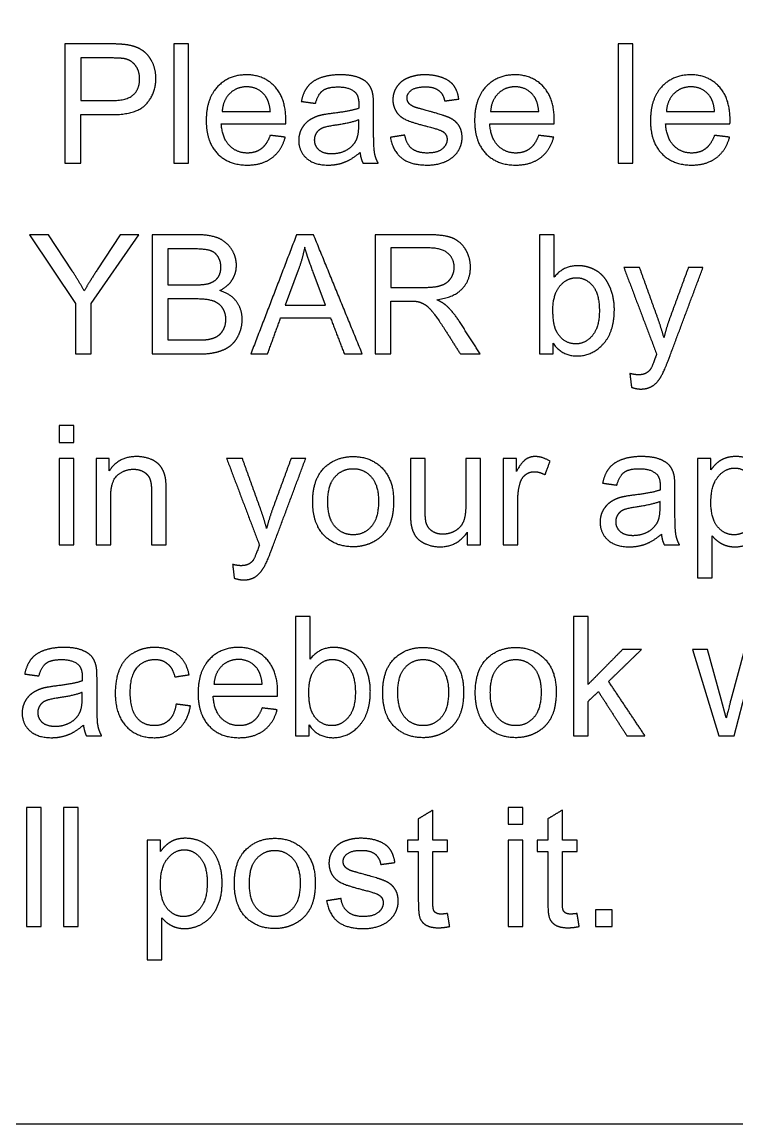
# Model space of a CAD drawing. Header units: millimetres. Extents: x -635 to 76, y -1320 to -500.
# Drawn here: x -507.9 to -464.9, y -1320.2 to -1254 of the extents above; entities that cross this region are included whole.
import ezdxf

# ---------------------------------------------------------------- set-up
doc = ezdxf.new("R2010")
doc.units = ezdxf.units.MM
doc.layers.add('Layer 01', color=12, linetype='Continuous', true_color=0xc80000)

msp = doc.modelspace()

# ---------------------------------------------------------------- linework, layer by layer
at = {"layer": 'Layer 01'}
for p, q in [((-502.607, -1255.351), (-505.308, -1255.351)), ((-505.308, -1255.351), (-505.308, -1262.511)), ((-502.529, -1256.196), (-504.36, -1256.196)), ((-504.36, -1256.196), (-504.36, -1258.755)), ((-504.36, -1258.755), (-502.509, -1258.755)), ((-504.36, -1262.511), (-504.36, -1259.6)), ((-504.36, -1259.6), (-502.524, -1259.6)), ((-505.308, -1262.511), (-504.36, -1262.511)), ((-506.287, -1266.815), (-507.439, -1266.815)), ((-507.439, -1266.815), (-504.68, -1270.942)), ((-504.875, -1268.974), (-506.287, -1266.815)), ((-503.732, -1270.942), (-500.875, -1266.815)), ((-501.979, -1266.815), (-503.366, -1268.92)), ((-500.875, -1266.815), (-501.979, -1266.815)), ((-497.378, -1266.815), (-500.064, -1266.815)), ((-500.064, -1266.815), (-500.064, -1273.975)), ((-483.492, -1266.815), (-486.667, -1266.815)), ((-486.667, -1266.815), (-486.667, -1273.975)), ((-475.917, -1266.815), (-476.796, -1266.815)), ((-476.796, -1266.815), (-476.796, -1273.975)), ((-475.917, -1269.369), (-475.917, -1266.815)), ((-497.686, -1267.66), (-499.117, -1267.66)), ((-499.117, -1267.66), (-499.117, -1269.824)), ((-483.453, -1267.606), (-485.72, -1267.606)), ((-485.72, -1267.606), (-485.72, -1269.975)), ((-491.288, -1268.935), (-492.074, -1271.035)), ((-489.646, -1271.035), (-490.394, -1269.052)), ((-499.117, -1269.824), (-497.569, -1269.824)), ((-485.72, -1269.975), (-483.683, -1269.975)), ((-497.461, -1270.669), (-499.117, -1270.669)), ((-499.117, -1270.669), (-499.117, -1273.13)), ((-504.68, -1270.942), (-504.68, -1273.975)), ((-503.732, -1273.975), (-503.732, -1270.942)), ((-492.074, -1271.035), (-489.646, -1271.035)), ((-485.72, -1273.975), (-485.72, -1270.795)), ((-485.72, -1270.795), (-484.621, -1270.795)), ((-499.117, -1273.13), (-497.334, -1273.13)), ((-475.981, -1273.975), (-475.981, -1273.325)), ((-504.68, -1273.975), (-503.732, -1273.975)), ((-500.064, -1273.975), (-497.334, -1273.975)), ((-486.667, -1273.975), (-485.72, -1273.975)), ((-476.796, -1273.975), (-475.981, -1273.975)), ((-502.646, -1280.252), (-503.437, -1280.252)), ((-503.437, -1280.252), (-503.437, -1285.439)), ((-502.646, -1280.99), (-502.646, -1280.252)), ((-480.345, -1280.252), (-481.224, -1280.252)), ((-481.224, -1280.252), (-481.224, -1283.031)), ((-480.345, -1285.439), (-480.345, -1280.252)), ((-478.186, -1280.252), (-478.977, -1280.252)), ((-478.977, -1280.252), (-478.977, -1285.439)), ((-478.186, -1281.039), (-478.186, -1280.252)), ((-466.493, -1280.252), (-467.294, -1280.252)), ((-467.294, -1280.252), (-467.294, -1287.427)), ((-466.493, -1280.926), (-466.493, -1280.252)), ((-502.558, -1285.439), (-502.558, -1282.606)), ((-478.098, -1285.439), (-478.098, -1282.724)), ((-481.131, -1284.677), (-481.131, -1285.439)), ((-466.415, -1287.427), (-466.415, -1284.902)), ((-503.437, -1285.439), (-502.558, -1285.439)), ((-481.131, -1285.439), (-480.345, -1285.439)), ((-478.977, -1285.439), (-478.098, -1285.439)), ((-467.294, -1287.427), (-466.415, -1287.427)), ((-490.577, -1289.743), (-491.457, -1289.743)), ((-491.457, -1289.743), (-491.457, -1296.903)), ((-490.577, -1292.298), (-490.577, -1289.743)), ((-466.704, -1291.716), (-467.612, -1291.716)), ((-467.612, -1291.716), (-466.025, -1296.903)), ((-465.878, -1294.71), (-466.704, -1291.716)), ((-464.477, -1291.716), (-465.302, -1294.754)), ((-465.107, -1296.903), (-464.056, -1292.913)), ((-465.571, -1295.824), (-465.878, -1294.71)), ((-490.641, -1296.903), (-490.641, -1296.254)), ((-491.457, -1296.903), (-490.641, -1296.903)), ((-466.025, -1296.903), (-465.107, -1296.903)), ((-499.563, -1303.18), (-500.364, -1303.18)), ((-500.364, -1303.18), (-500.364, -1310.355)), ((-499.563, -1303.854), (-499.563, -1303.18)), ((-499.485, -1310.355), (-499.485, -1307.83)), ((-500.364, -1310.355), (-499.485, -1310.355))]:
    msp.add_line(p, q, dxfattribs=at)
msp.add_lwpolyline([(-634.912, -1320.22), (75.95, -1320.22), (75.95, -504.37), (-634.912, -504.37)], close=True, dxfattribs=at)
for points, knots in [([(-502.524, -1259.6), (-501.005, -1259.6), (-500.424, -1258.968), (-499.842, -1258.335), (-499.842, -1257.422), (-499.842, -1256.889), (-500.06, -1256.445), (-500.277, -1256), (-500.634, -1255.754), (-500.99, -1255.507), (-501.518, -1255.419), (-501.894, -1255.351), (-502.607, -1255.351)], [-8, -8, -8, -7, -7, -6, -6, -5, -5, -4, -4, -3, -3, -2, -2, -2]), ([(-502.509, -1258.755), (-501.591, -1258.755), (-501.205, -1258.413), (-500.819, -1258.071), (-500.819, -1257.451), (-500.819, -1257.002), (-501.046, -1256.682), (-501.273, -1256.362), (-501.645, -1256.259), (-501.884, -1256.196), (-502.529, -1256.196)], [1, 1, 1, 2, 2, 3, 3, 4, 4, 5, 5, 6, 6, 6]), ([(-492.042, -1260.142), (-492.038, -1259.986), (-492.038, -1259.908), (-492.038, -1258.623), (-492.697, -1257.915), (-493.356, -1257.207), (-494.397, -1257.207), (-495.471, -1257.207), (-496.145, -1257.93), (-496.819, -1258.653), (-496.819, -1259.961), (-496.819, -1261.226), (-496.152, -1261.927), (-495.486, -1262.628), (-494.348, -1262.628), (-493.444, -1262.628), (-492.863, -1262.189), (-492.282, -1261.749), (-492.067, -1260.953)], [-14, -14, -14, -13, -13, -12, -12, -11, -11, -10, -10, -9, -9, -8, -8, -7, -7, -6, -6, -5, -5, -5]), ([(-486.807, -1258.355), (-486.885, -1257.993), (-487.08, -1257.756), (-487.275, -1257.519), (-487.691, -1257.363), (-488.106, -1257.207), (-488.77, -1257.207), (-489.439, -1257.207), (-489.947, -1257.39), (-490.455, -1257.573), (-490.724, -1257.913), (-490.992, -1258.252), (-491.11, -1258.804)], [-22, -22, -22, -21, -21, -20, -20, -19, -19, -18, -18, -17, -17, -16, -16, -16]), ([(-481.639, -1258.662), (-481.722, -1258.159), (-481.942, -1257.859), (-482.162, -1257.558), (-482.623, -1257.383), (-483.085, -1257.207), (-483.695, -1257.207), (-484.101, -1257.207), (-484.455, -1257.312), (-484.809, -1257.417), (-485.014, -1257.568), (-485.288, -1257.764), (-485.446, -1258.059), (-485.605, -1258.355), (-485.605, -1258.701), (-485.605, -1259.082), (-485.412, -1259.397), (-485.219, -1259.712), (-484.846, -1259.891), (-484.472, -1260.069), (-483.505, -1260.313), (-482.787, -1260.494), (-482.606, -1260.611), (-482.347, -1260.782), (-482.347, -1261.08), (-482.347, -1261.412), (-482.64, -1261.659), (-482.933, -1261.905), (-483.539, -1261.905), (-484.14, -1261.905), (-484.474, -1261.627), (-484.809, -1261.349), (-484.882, -1260.826)], [-32, -32, -32, -31, -31, -30, -30, -29, -29, -28, -28, -27, -27, -26, -26, -25, -25, -24, -24, -23, -23, -22, -22, -21, -21, -20, -20, -19, -19, -18, -18, -17, -17, -16, -16, -16]), ([(-475.915, -1260.142), (-475.91, -1259.986), (-475.91, -1259.908), (-475.91, -1258.623), (-476.569, -1257.915), (-477.229, -1257.207), (-478.269, -1257.207), (-479.344, -1257.207), (-480.018, -1257.93), (-480.692, -1258.653), (-480.692, -1259.961), (-480.692, -1261.226), (-480.025, -1261.927), (-479.358, -1262.628), (-478.22, -1262.628), (-477.317, -1262.628), (-476.735, -1262.189), (-476.154, -1261.749), (-475.939, -1260.953)], [-14, -14, -14, -13, -13, -12, -12, -11, -11, -10, -10, -9, -9, -8, -8, -7, -7, -6, -6, -5, -5, -5]), ([(-465.35, -1260.142), (-465.346, -1259.986), (-465.346, -1259.908), (-465.346, -1258.623), (-466.005, -1257.915), (-466.664, -1257.207), (-467.705, -1257.207), (-468.779, -1257.207), (-469.453, -1257.93), (-470.127, -1258.653), (-470.127, -1259.961), (-470.127, -1261.226), (-469.461, -1261.927), (-468.794, -1262.628), (-467.656, -1262.628), (-466.752, -1262.628), (-466.171, -1262.189), (-465.59, -1261.749), (-465.375, -1260.953)], [-14, -14, -14, -13, -13, -12, -12, -11, -11, -10, -10, -9, -9, -8, -8, -7, -7, -6, -6, -5, -5, -5]), ([(-492.966, -1259.419), (-493.024, -1258.765), (-493.298, -1258.438), (-493.718, -1257.93), (-494.387, -1257.93), (-494.992, -1257.93), (-495.405, -1258.335), (-495.818, -1258.74), (-495.862, -1259.419)], [1, 1, 1, 2, 2, 3, 3, 4, 4, 5, 5, 5]), ([(-490.25, -1258.921), (-490.108, -1258.369), (-489.813, -1258.152), (-489.517, -1257.935), (-488.897, -1257.935), (-488.233, -1257.935), (-487.896, -1258.232), (-487.647, -1258.452), (-487.647, -1258.99), (-487.647, -1259.038), (-487.652, -1259.219)], [-15, -15, -15, -14, -14, -13, -13, -12, -12, -11, -11, -10, -10, -10]), ([(-484.311, -1259.141), (-484.54, -1259.048), (-484.648, -1258.906), (-484.755, -1258.77), (-484.755, -1258.599), (-484.755, -1258.33), (-484.496, -1258.13), (-484.238, -1257.93), (-483.632, -1257.93), (-483.119, -1257.93), (-482.838, -1258.154), (-482.557, -1258.379), (-482.499, -1258.779)], [-39, -39, -39, -38, -38, -37, -37, -36, -36, -35, -35, -34, -34, -33, -33, -33]), ([(-476.838, -1259.419), (-476.897, -1258.765), (-477.17, -1258.438), (-477.59, -1257.93), (-478.259, -1257.93), (-478.865, -1257.93), (-479.278, -1258.335), (-479.69, -1258.74), (-479.734, -1259.419)], [1, 1, 1, 2, 2, 3, 3, 4, 4, 5, 5, 5]), ([(-466.274, -1259.419), (-466.332, -1258.765), (-466.606, -1258.438), (-467.026, -1257.93), (-467.695, -1257.93), (-468.301, -1257.93), (-468.713, -1258.335), (-469.126, -1258.74), (-469.17, -1259.419)], [1, 1, 1, 2, 2, 3, 3, 4, 4, 5, 5, 5]), ([(-487.652, -1259.219), (-488.155, -1259.395), (-489.219, -1259.522), (-489.742, -1259.585), (-490.001, -1259.654), (-490.352, -1259.751), (-490.633, -1259.942), (-490.914, -1260.132), (-491.088, -1260.447), (-491.261, -1260.762), (-491.261, -1261.143), (-491.261, -1261.793), (-490.802, -1262.211), (-490.343, -1262.628), (-489.488, -1262.628), (-488.97, -1262.628), (-488.518, -1262.457), (-488.067, -1262.286), (-487.578, -1261.871)], [-10, -10, -10, -9, -9, -8, -8, -7, -7, -6, -6, -5, -5, -4, -4, -3, -3, -2, -2, -1, -1, -1]), ([(-485.752, -1260.963), (-485.605, -1261.788), (-485.075, -1262.208), (-484.545, -1262.628), (-483.534, -1262.628), (-482.924, -1262.628), (-482.44, -1262.416), (-481.957, -1262.203), (-481.7, -1261.815), (-481.444, -1261.427), (-481.444, -1260.987), (-481.444, -1260.538), (-481.654, -1260.235), (-481.864, -1259.932), (-482.233, -1259.773), (-482.601, -1259.615), (-483.534, -1259.366), (-484.179, -1259.19), (-484.311, -1259.141)], [-48, -48, -48, -47, -47, -46, -46, -45, -45, -44, -44, -43, -43, -42, -42, -41, -41, -40, -40, -39, -39, -39]), ([(-487.652, -1259.908), (-488.13, -1260.103), (-489.087, -1260.24), (-489.63, -1260.318), (-489.854, -1260.416), (-490.079, -1260.513), (-490.201, -1260.701), (-490.323, -1260.889), (-490.323, -1261.119), (-490.323, -1261.471), (-490.057, -1261.705), (-489.791, -1261.94), (-489.278, -1261.94), (-488.77, -1261.94), (-488.374, -1261.717), (-487.979, -1261.495), (-487.793, -1261.109), (-487.652, -1260.811), (-487.652, -1260.23)], [0, 0, 0, 1, 1, 2, 2, 3, 3, 4, 4, 5, 5, 6, 6, 7, 7, 8, 8, 9, 9, 9]), ([(-492.975, -1260.841), (-493.176, -1261.397), (-493.517, -1261.651), (-493.859, -1261.905), (-494.343, -1261.905), (-494.992, -1261.905), (-495.427, -1261.451), (-495.862, -1260.997), (-495.911, -1260.142)], [-19, -19, -19, -18, -18, -17, -17, -16, -16, -15, -15, -15]), ([(-486.484, -1262.511), (-486.65, -1262.213), (-486.706, -1261.888), (-486.763, -1261.563), (-486.763, -1260.338)], [-26, -26, -26, -25, -25, -24, -24, -24]), ([(-476.848, -1260.841), (-477.048, -1261.397), (-477.39, -1261.651), (-477.732, -1261.905), (-478.215, -1261.905), (-478.865, -1261.905), (-479.3, -1261.451), (-479.734, -1260.997), (-479.783, -1260.142)], [-19, -19, -19, -18, -18, -17, -17, -16, -16, -15, -15, -15]), ([(-466.283, -1260.841), (-466.484, -1261.397), (-466.826, -1261.651), (-467.167, -1261.905), (-467.651, -1261.905), (-468.301, -1261.905), (-468.735, -1261.451), (-469.17, -1260.997), (-469.219, -1260.142)], [-19, -19, -19, -18, -18, -17, -17, -16, -16, -15, -15, -15]), ([(-496.006, -1270.165), (-495.503, -1269.916), (-495.253, -1269.511), (-495.004, -1269.106), (-495.004, -1268.646), (-495.004, -1268.153), (-495.285, -1267.701), (-495.566, -1267.25), (-496.062, -1267.032), (-496.558, -1266.815), (-497.378, -1266.815)], [-7, -7, -7, -6, -6, -5, -5, -4, -4, -3, -3, -2, -2, -2]), ([(-482.96, -1270.717), (-481.929, -1270.576), (-481.436, -1270.053), (-480.943, -1269.53), (-480.943, -1268.769), (-480.943, -1268.178), (-481.241, -1267.689), (-481.539, -1267.201), (-482.037, -1267.008), (-482.535, -1266.815), (-483.492, -1266.815)], [-7, -7, -7, -6, -6, -5, -5, -4, -4, -3, -3, -2, -2, -2]), ([(-497.569, -1269.824), (-496.939, -1269.824), (-496.665, -1269.741), (-496.304, -1269.633), (-496.12, -1269.384), (-495.937, -1269.135), (-495.937, -1268.759), (-495.937, -1268.402), (-496.108, -1268.131), (-496.279, -1267.86), (-496.597, -1267.76), (-496.914, -1267.66), (-497.686, -1267.66)], [1, 1, 1, 2, 2, 3, 3, 4, 4, 5, 5, 6, 6, 7, 7, 7]), ([(-483.683, -1269.975), (-483.033, -1269.975), (-482.667, -1269.841), (-482.301, -1269.706), (-482.11, -1269.411), (-481.92, -1269.115), (-481.92, -1268.769), (-481.92, -1268.261), (-482.288, -1267.933), (-482.657, -1267.606), (-483.453, -1267.606)], [1, 1, 1, 2, 2, 3, 3, 4, 4, 5, 5, 6, 6, 6]), ([(-475.981, -1273.325), (-475.458, -1274.092), (-474.54, -1274.092), (-473.617, -1274.092), (-472.957, -1273.365), (-472.298, -1272.637), (-472.298, -1271.303), (-472.298, -1270.742), (-472.454, -1270.248), (-472.611, -1269.755), (-472.886, -1269.406), (-473.162, -1269.057), (-473.59, -1268.864), (-474.017, -1268.671), (-474.496, -1268.671), (-475.36, -1268.671), (-475.917, -1269.369)], [-13, -13, -13, -12, -12, -11, -11, -10, -10, -9, -9, -8, -8, -7, -7, -6, -6, -5, -5, -5]), ([(-475.99, -1271.343), (-475.99, -1272.275), (-475.736, -1272.691), (-475.321, -1273.369), (-474.613, -1273.369), (-474.037, -1273.369), (-473.617, -1272.869), (-473.197, -1272.368), (-473.197, -1271.377), (-473.197, -1270.361), (-473.6, -1269.877), (-474.003, -1269.394), (-474.574, -1269.394), (-475.15, -1269.394), (-475.57, -1269.894), (-475.99, -1270.395), (-475.99, -1271.343)], [0, 0, 0, 1, 1, 2, 2, 3, 3, 4, 4, 5, 5, 6, 6, 7, 7, 8, 8, 8]), ([(-497.334, -1273.13), (-496.875, -1273.13), (-496.689, -1273.096), (-496.362, -1273.037), (-496.142, -1272.901), (-495.923, -1272.764), (-495.781, -1272.503), (-495.639, -1272.241), (-495.639, -1271.899), (-495.639, -1271.499), (-495.844, -1271.203), (-496.05, -1270.908), (-496.413, -1270.788), (-496.777, -1270.669), (-497.461, -1270.669)], [1, 1, 1, 2, 2, 3, 3, 4, 4, 5, 5, 6, 6, 7, 7, 8, 8, 8]), ([(-497.334, -1273.975), (-496.65, -1273.975), (-496.179, -1273.855), (-495.708, -1273.736), (-495.395, -1273.501), (-495.083, -1273.267), (-494.87, -1272.835), (-494.658, -1272.402), (-494.658, -1271.899), (-494.658, -1271.274), (-495.007, -1270.815), (-495.356, -1270.356), (-496.006, -1270.165)], [-13, -13, -13, -12, -12, -11, -11, -10, -10, -9, -9, -8, -8, -7, -7, -7]), ([(-481.602, -1272.026), (-481.973, -1271.455), (-482.389, -1271.074), (-482.584, -1270.898), (-482.96, -1270.717)], [-9, -9, -9, -8, -8, -7, -7, -7]), ([(-484.093, -1270.83), (-483.873, -1270.883), (-483.661, -1271.02), (-483.448, -1271.157), (-483.18, -1271.499), (-482.911, -1271.841), (-482.496, -1272.485)], [-15, -15, -15, -14, -14, -13, -13, -12, -12, -12]), ([(-469.836, -1274.2), (-470.022, -1274.722), (-470.105, -1274.854), (-470.217, -1275.03), (-470.393, -1275.128), (-470.569, -1275.225), (-470.862, -1275.225), (-471.077, -1275.225), (-471.365, -1275.147)], [-17, -17, -17, -16, -16, -15, -15, -14, -14, -13, -13, -13]), ([(-471.267, -1275.973), (-470.955, -1276.08), (-470.701, -1276.08), (-470.281, -1276.08), (-469.978, -1275.877), (-469.675, -1275.675), (-469.441, -1275.24), (-469.265, -1274.918), (-468.947, -1274.063)], [-30, -30, -30, -29, -29, -28, -28, -27, -27, -26, -26, -26]), ([(-499.222, -1282.25), (-499.222, -1281.639), (-499.271, -1281.395), (-499.349, -1281.019), (-499.544, -1280.746), (-499.74, -1280.472), (-500.133, -1280.303), (-500.526, -1280.135), (-500.995, -1280.135), (-502.074, -1280.135), (-502.646, -1280.99)], [-23, -23, -23, -22, -22, -21, -21, -20, -20, -19, -19, -18, -18, -18]), ([(-490.421, -1282.846), (-490.421, -1284.16), (-489.749, -1284.858), (-489.078, -1285.556), (-487.988, -1285.556), (-487.309, -1285.556), (-486.736, -1285.239), (-486.162, -1284.921), (-485.861, -1284.348), (-485.561, -1283.774), (-485.561, -1282.772), (-485.561, -1281.537), (-486.24, -1280.836), (-486.919, -1280.135), (-487.988, -1280.135), (-488.951, -1280.135), (-489.62, -1280.711), (-490.421, -1281.405), (-490.421, -1282.846)], [-9, -9, -9, -8, -8, -7, -7, -6, -6, -5, -5, -4, -4, -3, -3, -2, -2, -1, -1, 0, 0, 0]), ([(-476.159, -1280.418), (-476.618, -1280.135), (-477.063, -1280.135), (-477.37, -1280.135), (-477.627, -1280.311), (-477.883, -1280.487), (-478.186, -1281.039)], [-12, -12, -12, -11, -11, -10, -10, -9, -9, -9]), ([(-468.701, -1281.283), (-468.779, -1280.921), (-468.974, -1280.684), (-469.17, -1280.448), (-469.585, -1280.291), (-470, -1280.135), (-470.664, -1280.135), (-471.333, -1280.135), (-471.841, -1280.318), (-472.349, -1280.501), (-472.618, -1280.841), (-472.887, -1281.18), (-473.004, -1281.732)], [-22, -22, -22, -21, -21, -20, -20, -19, -19, -18, -18, -17, -17, -16, -16, -16]), ([(-466.415, -1284.902), (-466.19, -1285.185), (-465.841, -1285.371), (-465.492, -1285.556), (-465.052, -1285.556), (-464.452, -1285.556), (-463.907, -1285.217), (-463.362, -1284.878), (-463.077, -1284.24), (-462.791, -1283.603), (-462.791, -1282.807), (-462.791, -1282.064), (-463.05, -1281.441), (-463.309, -1280.819), (-463.817, -1280.477), (-464.325, -1280.135), (-464.989, -1280.135), (-465.497, -1280.135), (-465.853, -1280.333), (-466.21, -1280.531), (-466.493, -1280.926)], [-15, -15, -15, -14, -14, -13, -13, -12, -12, -11, -11, -10, -10, -9, -9, -8, -8, -7, -7, -6, -6, -5, -5, -5]), ([(-502.558, -1282.606), (-502.558, -1281.61), (-502.15, -1281.253), (-501.742, -1280.897), (-501.181, -1280.897), (-500.829, -1280.897), (-500.568, -1281.056), (-500.306, -1281.214), (-500.204, -1281.481), (-500.101, -1281.747), (-500.101, -1282.284)], [-31, -31, -31, -30, -30, -29, -29, -28, -28, -27, -27, -26, -26, -26]), ([(-489.517, -1282.846), (-489.517, -1283.842), (-489.082, -1284.338), (-488.648, -1284.834), (-487.988, -1284.834), (-487.334, -1284.834), (-486.899, -1284.335), (-486.465, -1283.837), (-486.465, -1282.816), (-486.465, -1281.854), (-486.902, -1281.358), (-487.339, -1280.863), (-487.988, -1280.863), (-488.648, -1280.863), (-489.082, -1281.356), (-489.517, -1281.849), (-489.517, -1282.846)], [0, 0, 0, 1, 1, 2, 2, 3, 3, 4, 4, 5, 5, 6, 6, 7, 7, 8, 8, 8]), ([(-478.098, -1282.724), (-478.098, -1282.167), (-477.951, -1281.698), (-477.854, -1281.39), (-477.624, -1281.217), (-477.395, -1281.043), (-477.106, -1281.043), (-476.784, -1281.043), (-476.462, -1281.234)], [-17, -17, -17, -16, -16, -15, -15, -14, -14, -13, -13, -13]), ([(-472.144, -1281.849), (-472.003, -1281.297), (-471.707, -1281.08), (-471.412, -1280.863), (-470.791, -1280.863), (-470.127, -1280.863), (-469.79, -1281.161), (-469.541, -1281.38), (-469.541, -1281.918), (-469.541, -1281.967), (-469.546, -1282.147)], [-15, -15, -15, -14, -14, -13, -13, -12, -12, -11, -11, -10, -10, -10]), ([(-466.498, -1282.875), (-466.498, -1283.876), (-466.093, -1284.355), (-465.687, -1284.834), (-465.111, -1284.834), (-464.525, -1284.834), (-464.107, -1284.338), (-463.69, -1283.842), (-463.69, -1282.802), (-463.69, -1281.81), (-464.098, -1281.317), (-464.505, -1280.824), (-465.072, -1280.824), (-465.634, -1280.824), (-466.066, -1281.349), (-466.498, -1281.874), (-466.498, -1282.875)], [0, 0, 0, 1, 1, 2, 2, 3, 3, 4, 4, 5, 5, 6, 6, 7, 7, 8, 8, 8]), ([(-469.546, -1282.147), (-470.049, -1282.323), (-471.114, -1282.45), (-471.636, -1282.514), (-471.895, -1282.582), (-472.247, -1282.68), (-472.528, -1282.87), (-472.808, -1283.061), (-472.982, -1283.376), (-473.155, -1283.691), (-473.155, -1284.072), (-473.155, -1284.721), (-472.696, -1285.139), (-472.237, -1285.556), (-471.382, -1285.556), (-470.865, -1285.556), (-470.413, -1285.385), (-469.961, -1285.215), (-469.473, -1284.799)], [-10, -10, -10, -9, -9, -8, -8, -7, -7, -6, -6, -5, -5, -4, -4, -3, -3, -2, -2, -1, -1, -1]), ([(-481.224, -1283.031), (-481.224, -1283.696), (-481.368, -1284.045), (-481.512, -1284.394), (-481.859, -1284.597), (-482.206, -1284.799), (-482.601, -1284.799), (-482.997, -1284.799), (-483.265, -1284.602), (-483.534, -1284.404), (-483.617, -1284.057), (-483.671, -1283.818), (-483.671, -1283.129)], [-15, -15, -15, -14, -14, -13, -13, -12, -12, -11, -11, -10, -10, -9, -9, -9]), ([(-469.546, -1282.836), (-470.024, -1283.031), (-470.982, -1283.168), (-471.524, -1283.246), (-471.749, -1283.344), (-471.973, -1283.442), (-472.095, -1283.63), (-472.217, -1283.818), (-472.217, -1284.047), (-472.217, -1284.399), (-471.951, -1284.633), (-471.685, -1284.868), (-471.172, -1284.868), (-470.664, -1284.868), (-470.269, -1284.646), (-469.873, -1284.423), (-469.687, -1284.037), (-469.546, -1283.739), (-469.546, -1283.158)], [0, 0, 0, 1, 1, 2, 2, 3, 3, 4, 4, 5, 5, 6, 6, 7, 7, 8, 8, 9, 9, 9]), ([(-468.378, -1285.439), (-468.545, -1285.141), (-468.601, -1284.816), (-468.657, -1284.492), (-468.657, -1283.266)], [-26, -26, -26, -25, -25, -24, -24, -24]), ([(-484.55, -1283.466), (-484.55, -1284.028), (-484.496, -1284.287), (-484.418, -1284.672), (-484.225, -1284.939), (-484.032, -1285.205), (-483.634, -1285.381), (-483.236, -1285.556), (-482.777, -1285.556), (-481.737, -1285.556), (-481.131, -1284.677)], [-6, -6, -6, -5, -5, -4, -4, -3, -3, -2, -2, -1, -1, -1]), ([(-493.703, -1285.664), (-493.888, -1286.186), (-493.971, -1286.318), (-494.084, -1286.494), (-494.26, -1286.592), (-494.435, -1286.69), (-494.729, -1286.69), (-494.943, -1286.69), (-495.232, -1286.611)], [-17, -17, -17, -16, -16, -15, -15, -14, -14, -13, -13, -13]), ([(-495.134, -1287.437), (-494.821, -1287.544), (-494.567, -1287.544), (-494.147, -1287.544), (-493.844, -1287.342), (-493.542, -1287.139), (-493.307, -1286.704), (-493.131, -1286.382), (-492.814, -1285.527)], [-30, -30, -30, -29, -29, -28, -28, -27, -27, -26, -26, -26]), ([(-503.423, -1292.747), (-503.501, -1292.385), (-503.696, -1292.149), (-503.892, -1291.912), (-504.307, -1291.755), (-504.722, -1291.599), (-505.386, -1291.599), (-506.055, -1291.599), (-506.563, -1291.782), (-507.071, -1291.965), (-507.34, -1292.305), (-507.609, -1292.644), (-507.726, -1293.196)], [-22, -22, -22, -21, -21, -20, -20, -19, -19, -18, -18, -17, -17, -16, -16, -16]), ([(-497.85, -1293.24), (-498.001, -1292.454), (-498.539, -1292.026), (-499.076, -1291.599), (-499.921, -1291.599), (-500.59, -1291.599), (-501.159, -1291.914), (-501.728, -1292.229), (-502.006, -1292.859), (-502.285, -1293.489), (-502.285, -1294.329), (-502.285, -1295.629), (-501.638, -1296.325), (-500.99, -1297.02), (-499.926, -1297.02), (-499.076, -1297.02), (-498.492, -1296.515), (-497.909, -1296.009), (-497.767, -1295.116)], [-18, -18, -18, -17, -17, -16, -16, -15, -15, -14, -14, -13, -13, -12, -12, -11, -11, -10, -10, -9, -9, -9]), ([(-492.531, -1294.534), (-492.526, -1294.378), (-492.526, -1294.3), (-492.526, -1293.015), (-493.186, -1292.307), (-493.845, -1291.599), (-494.885, -1291.599), (-495.96, -1291.599), (-496.634, -1292.322), (-497.308, -1293.045), (-497.308, -1294.354), (-497.308, -1295.619), (-496.641, -1296.32), (-495.974, -1297.02), (-494.836, -1297.02), (-493.933, -1297.02), (-493.352, -1296.581), (-492.77, -1296.141), (-492.556, -1295.345)], [-14, -14, -14, -13, -13, -12, -12, -11, -11, -10, -10, -9, -9, -8, -8, -7, -7, -6, -6, -5, -5, -5]), ([(-490.641, -1296.254), (-490.118, -1297.02), (-489.2, -1297.02), (-488.277, -1297.02), (-487.618, -1296.293), (-486.958, -1295.565), (-486.958, -1294.232), (-486.958, -1293.67), (-487.115, -1293.177), (-487.271, -1292.683), (-487.547, -1292.334), (-487.823, -1291.985), (-488.25, -1291.792), (-488.678, -1291.599), (-489.156, -1291.599), (-490.021, -1291.599), (-490.577, -1292.298)], [-13, -13, -13, -12, -12, -11, -11, -10, -10, -9, -9, -8, -8, -7, -7, -6, -6, -5, -5, -5]), ([(-486.216, -1294.31), (-486.216, -1295.624), (-485.544, -1296.322), (-484.873, -1297.02), (-483.784, -1297.02), (-483.105, -1297.02), (-482.531, -1296.703), (-481.957, -1296.386), (-481.657, -1295.812), (-481.356, -1295.238), (-481.356, -1294.237), (-481.356, -1293.001), (-482.035, -1292.3), (-482.714, -1291.599), (-483.784, -1291.599), (-484.746, -1291.599), (-485.415, -1292.175), (-486.216, -1292.869), (-486.216, -1294.31)], [-9, -9, -9, -8, -8, -7, -7, -6, -6, -5, -5, -4, -4, -3, -3, -2, -2, -1, -1, 0, 0, 0]), ([(-480.653, -1294.31), (-480.653, -1295.624), (-479.981, -1296.322), (-479.31, -1297.02), (-478.221, -1297.02), (-477.542, -1297.02), (-476.968, -1296.703), (-476.394, -1296.386), (-476.093, -1295.812), (-475.793, -1295.238), (-475.793, -1294.237), (-475.793, -1293.001), (-476.472, -1292.3), (-477.151, -1291.599), (-478.221, -1291.599), (-479.183, -1291.599), (-479.852, -1292.175), (-480.653, -1292.869), (-480.653, -1294.31)], [-9, -9, -9, -8, -8, -7, -7, -6, -6, -5, -5, -4, -4, -3, -3, -2, -2, -1, -1, 0, 0, 0]), ([(-506.866, -1293.313), (-506.724, -1292.762), (-506.429, -1292.544), (-506.133, -1292.327), (-505.513, -1292.327), (-504.849, -1292.327), (-504.512, -1292.625), (-504.263, -1292.845), (-504.263, -1293.382), (-504.263, -1293.431), (-504.268, -1293.611)], [-15, -15, -15, -14, -14, -13, -13, -12, -12, -11, -11, -10, -10, -10]), ([(-498.631, -1295.003), (-498.724, -1295.663), (-499.071, -1295.98), (-499.418, -1296.298), (-499.935, -1296.298), (-500.58, -1296.298), (-500.981, -1295.824), (-501.381, -1295.35), (-501.381, -1294.305), (-501.381, -1293.274), (-500.966, -1292.798), (-500.551, -1292.322), (-499.887, -1292.322), (-499.447, -1292.322), (-499.137, -1292.586), (-498.827, -1292.849), (-498.705, -1293.372)], [-27, -27, -27, -26, -26, -25, -25, -24, -24, -23, -23, -22, -22, -21, -21, -20, -20, -19, -19, -19]), ([(-493.454, -1293.812), (-493.513, -1293.157), (-493.786, -1292.83), (-494.206, -1292.322), (-494.876, -1292.322), (-495.481, -1292.322), (-495.894, -1292.727), (-496.307, -1293.133), (-496.351, -1293.812)], [1, 1, 1, 2, 2, 3, 3, 4, 4, 5, 5, 5]), ([(-490.651, -1294.271), (-490.651, -1295.204), (-490.397, -1295.619), (-489.982, -1296.298), (-489.273, -1296.298), (-488.697, -1296.298), (-488.277, -1295.797), (-487.857, -1295.296), (-487.857, -1294.305), (-487.857, -1293.289), (-488.26, -1292.805), (-488.663, -1292.322), (-489.234, -1292.322), (-489.811, -1292.322), (-490.231, -1292.823), (-490.651, -1293.323), (-490.651, -1294.271)], [0, 0, 0, 1, 1, 2, 2, 3, 3, 4, 4, 5, 5, 6, 6, 7, 7, 8, 8, 8]), ([(-485.312, -1294.31), (-485.312, -1295.306), (-484.878, -1295.802), (-484.443, -1296.298), (-483.784, -1296.298), (-483.129, -1296.298), (-482.694, -1295.799), (-482.26, -1295.301), (-482.26, -1294.28), (-482.26, -1293.318), (-482.697, -1292.823), (-483.134, -1292.327), (-483.784, -1292.327), (-484.443, -1292.327), (-484.878, -1292.82), (-485.312, -1293.313), (-485.312, -1294.31)], [0, 0, 0, 1, 1, 2, 2, 3, 3, 4, 4, 5, 5, 6, 6, 7, 7, 8, 8, 8]), ([(-479.749, -1294.31), (-479.749, -1295.306), (-479.315, -1295.802), (-478.88, -1296.298), (-478.221, -1296.298), (-477.566, -1296.298), (-477.131, -1295.799), (-476.697, -1295.301), (-476.697, -1294.28), (-476.697, -1293.318), (-477.134, -1292.823), (-477.571, -1292.327), (-478.221, -1292.327), (-478.88, -1292.327), (-479.315, -1292.82), (-479.749, -1293.313), (-479.749, -1294.31)], [0, 0, 0, 1, 1, 2, 2, 3, 3, 4, 4, 5, 5, 6, 6, 7, 7, 8, 8, 8]), ([(-504.268, -1293.611), (-504.771, -1293.787), (-505.836, -1293.914), (-506.358, -1293.978), (-506.617, -1294.046), (-506.969, -1294.144), (-507.25, -1294.334), (-507.53, -1294.525), (-507.704, -1294.84), (-507.877, -1295.155), (-507.877, -1295.536), (-507.877, -1296.185), (-507.418, -1296.603), (-506.959, -1297.02), (-506.104, -1297.02), (-505.586, -1297.02), (-505.135, -1296.85), (-504.683, -1296.679), (-504.194, -1296.263)], [-10, -10, -10, -9, -9, -8, -8, -7, -7, -6, -6, -5, -5, -4, -4, -3, -3, -2, -2, -1, -1, -1]), ([(-504.268, -1294.3), (-504.746, -1294.495), (-505.704, -1294.632), (-506.246, -1294.71), (-506.47, -1294.808), (-506.695, -1294.906), (-506.817, -1295.094), (-506.939, -1295.282), (-506.939, -1295.511), (-506.939, -1295.863), (-506.673, -1296.097), (-506.407, -1296.332), (-505.894, -1296.332), (-505.386, -1296.332), (-504.991, -1296.11), (-504.595, -1295.887), (-504.409, -1295.502), (-504.268, -1295.204), (-504.268, -1294.622)], [0, 0, 0, 1, 1, 2, 2, 3, 3, 4, 4, 5, 5, 6, 6, 7, 7, 8, 8, 9, 9, 9]), ([(-493.464, -1295.233), (-493.664, -1295.79), (-494.006, -1296.044), (-494.348, -1296.298), (-494.832, -1296.298), (-495.481, -1296.298), (-495.916, -1295.843), (-496.351, -1295.389), (-496.399, -1294.534)], [-19, -19, -19, -18, -18, -17, -17, -16, -16, -15, -15, -15]), ([(-503.1, -1296.903), (-503.266, -1296.605), (-503.323, -1296.281), (-503.379, -1295.956), (-503.379, -1294.73)], [-26, -26, -26, -25, -25, -24, -24, -24]), ([(-499.485, -1307.83), (-499.26, -1308.113), (-498.911, -1308.299), (-498.562, -1308.485), (-498.122, -1308.485), (-497.521, -1308.485), (-496.977, -1308.145), (-496.432, -1307.806), (-496.146, -1307.168), (-495.861, -1306.531), (-495.861, -1305.735), (-495.861, -1304.992), (-496.12, -1304.37), (-496.378, -1303.747), (-496.886, -1303.405), (-497.394, -1303.063), (-498.059, -1303.063), (-498.567, -1303.063), (-498.923, -1303.261), (-499.28, -1303.459), (-499.563, -1303.854)], [-15, -15, -15, -14, -14, -13, -13, -12, -12, -11, -11, -10, -10, -9, -9, -8, -8, -7, -7, -6, -6, -5, -5, -5]), ([(-495.128, -1305.774), (-495.128, -1307.088), (-494.457, -1307.786), (-493.785, -1308.485), (-492.696, -1308.485), (-492.017, -1308.485), (-491.443, -1308.167), (-490.869, -1307.85), (-490.569, -1307.276), (-490.268, -1306.702), (-490.268, -1305.701), (-490.268, -1304.465), (-490.947, -1303.764), (-491.626, -1303.063), (-492.696, -1303.063), (-493.658, -1303.063), (-494.327, -1303.64), (-495.128, -1304.333), (-495.128, -1305.774)], [-9, -9, -9, -8, -8, -7, -7, -6, -6, -5, -5, -4, -4, -3, -3, -2, -2, -1, -1, 0, 0, 0]), ([(-485.477, -1304.519), (-485.56, -1304.016), (-485.78, -1303.715), (-486, -1303.415), (-486.461, -1303.239), (-486.923, -1303.063), (-487.533, -1303.063), (-487.939, -1303.063), (-488.293, -1303.168), (-488.647, -1303.273), (-488.852, -1303.425), (-489.125, -1303.62), (-489.284, -1303.915), (-489.443, -1304.211), (-489.443, -1304.558), (-489.443, -1304.939), (-489.25, -1305.254), (-489.057, -1305.569), (-488.683, -1305.747), (-488.31, -1305.925), (-487.343, -1306.169), (-486.625, -1306.35), (-486.444, -1306.467), (-486.185, -1306.638), (-486.185, -1306.936), (-486.185, -1307.268), (-486.478, -1307.515), (-486.771, -1307.762), (-487.377, -1307.762), (-487.978, -1307.762), (-488.312, -1307.483), (-488.647, -1307.205), (-488.72, -1306.682)], [-32, -32, -32, -31, -31, -30, -30, -29, -29, -28, -28, -27, -27, -26, -26, -25, -25, -24, -24, -23, -23, -22, -22, -21, -21, -20, -20, -19, -19, -18, -18, -17, -17, -16, -16, -16]), ([(-499.568, -1305.803), (-499.568, -1306.804), (-499.162, -1307.283), (-498.757, -1307.762), (-498.181, -1307.762), (-497.595, -1307.762), (-497.177, -1307.266), (-496.759, -1306.77), (-496.759, -1305.73), (-496.759, -1304.738), (-497.167, -1304.245), (-497.575, -1303.752), (-498.142, -1303.752), (-498.703, -1303.752), (-499.136, -1304.277), (-499.568, -1304.802), (-499.568, -1305.803)], [0, 0, 0, 1, 1, 2, 2, 3, 3, 4, 4, 5, 5, 6, 6, 7, 7, 8, 8, 8]), ([(-494.225, -1305.774), (-494.225, -1306.77), (-493.79, -1307.266), (-493.355, -1307.762), (-492.696, -1307.762), (-492.041, -1307.762), (-491.607, -1307.264), (-491.172, -1306.765), (-491.172, -1305.745), (-491.172, -1304.782), (-491.609, -1304.287), (-492.046, -1303.791), (-492.696, -1303.791), (-493.355, -1303.791), (-493.79, -1304.284), (-494.225, -1304.778), (-494.225, -1305.774)], [0, 0, 0, 1, 1, 2, 2, 3, 3, 4, 4, 5, 5, 6, 6, 7, 7, 8, 8, 8]), ([(-488.149, -1304.997), (-488.378, -1304.905), (-488.486, -1304.763), (-488.593, -1304.626), (-488.593, -1304.455), (-488.593, -1304.187), (-488.334, -1303.986), (-488.075, -1303.786), (-487.47, -1303.786), (-486.957, -1303.786), (-486.676, -1304.011), (-486.395, -1304.235), (-486.337, -1304.636)], [-39, -39, -39, -38, -38, -37, -37, -36, -36, -35, -35, -34, -34, -33, -33, -33]), ([(-489.589, -1306.819), (-489.443, -1307.645), (-488.913, -1308.065), (-488.383, -1308.485), (-487.372, -1308.485), (-486.762, -1308.485), (-486.278, -1308.272), (-485.795, -1308.06), (-485.538, -1307.671), (-485.282, -1307.283), (-485.282, -1306.844), (-485.282, -1306.394), (-485.492, -1306.091), (-485.702, -1305.789), (-486.07, -1305.63), (-486.439, -1305.471), (-487.372, -1305.222), (-488.017, -1305.046), (-488.149, -1304.997)], [-48, -48, -48, -47, -47, -46, -46, -45, -45, -44, -44, -43, -43, -42, -42, -41, -41, -40, -40, -39, -39, -39]), ([(-484.075, -1306.848), (-484.075, -1307.64), (-483.968, -1307.886), (-483.86, -1308.133), (-483.597, -1308.284), (-483.333, -1308.436), (-482.854, -1308.436), (-482.561, -1308.436), (-482.19, -1308.358)], [-5, -5, -5, -4, -4, -3, -3, -2, -2, -1, -1, -1]), ([(-482.317, -1307.581), (-482.556, -1307.615), (-482.703, -1307.615), (-482.898, -1307.615), (-483.003, -1307.552), (-483.108, -1307.488), (-483.155, -1307.381), (-483.201, -1307.273), (-483.201, -1306.897)], [-20, -20, -20, -19, -19, -18, -18, -17, -17, -16, -16, -16]), ([(-476.295, -1306.848), (-476.295, -1307.64), (-476.187, -1307.886), (-476.08, -1308.133), (-475.816, -1308.284), (-475.552, -1308.436), (-475.074, -1308.436), (-474.781, -1308.436), (-474.41, -1308.358)], [-5, -5, -5, -4, -4, -3, -3, -2, -2, -1, -1, -1]), ([(-474.537, -1307.581), (-474.776, -1307.615), (-474.922, -1307.615), (-475.118, -1307.615), (-475.223, -1307.552), (-475.328, -1307.488), (-475.374, -1307.381), (-475.421, -1307.273), (-475.421, -1306.897)], [-20, -20, -20, -19, -19, -18, -18, -17, -17, -16, -16, -16])]:
    msp.add_open_spline(points, degree=2, knots=knots, dxfattribs=at)
for points in [[(-497.889, -1255.351), (-498.328, -1255.351), (-498.768, -1255.351)], [(-498.768, -1255.351), (-498.768, -1258.931), (-498.768, -1262.511)], [(-497.889, -1262.511), (-497.889, -1258.931), (-497.889, -1255.351)], [(-471.197, -1255.351), (-471.636, -1255.351), (-472.076, -1255.351)], [(-472.076, -1255.351), (-472.076, -1258.931), (-472.076, -1262.511)], [(-471.197, -1262.511), (-471.197, -1258.931), (-471.197, -1255.351)], [(-491.11, -1258.804), (-490.68, -1258.863), (-490.25, -1258.921)], [(-486.763, -1259.165), (-486.763, -1258.579), (-486.807, -1258.355)], [(-482.499, -1258.779), (-482.069, -1258.721), (-481.639, -1258.662)], [(-495.862, -1259.419), (-494.414, -1259.419), (-492.966, -1259.419)], [(-486.763, -1260.338), (-486.763, -1259.751), (-486.763, -1259.165)], [(-479.734, -1259.419), (-478.286, -1259.419), (-476.838, -1259.419)], [(-469.17, -1259.419), (-467.722, -1259.419), (-466.274, -1259.419)], [(-487.652, -1260.23), (-487.652, -1260.069), (-487.652, -1259.908)], [(-495.911, -1260.142), (-493.977, -1260.142), (-492.042, -1260.142)], [(-479.783, -1260.142), (-477.849, -1260.142), (-475.915, -1260.142)], [(-469.219, -1260.142), (-467.285, -1260.142), (-465.35, -1260.142)], [(-492.067, -1260.953), (-492.521, -1260.897), (-492.975, -1260.841)], [(-484.882, -1260.826), (-485.317, -1260.894), (-485.752, -1260.963)], [(-475.939, -1260.953), (-476.394, -1260.897), (-476.848, -1260.841)], [(-465.375, -1260.953), (-465.829, -1260.897), (-466.283, -1260.841)], [(-487.578, -1261.871), (-487.539, -1262.237), (-487.402, -1262.511)], [(-498.768, -1262.511), (-498.328, -1262.511), (-497.889, -1262.511)], [(-487.402, -1262.511), (-486.943, -1262.511), (-486.484, -1262.511)], [(-472.076, -1262.511), (-471.636, -1262.511), (-471.197, -1262.511)], [(-491.39, -1266.815), (-492.765, -1270.395), (-494.14, -1273.975)], [(-490.369, -1266.815), (-490.88, -1266.815), (-491.39, -1266.815)], [(-487.439, -1273.975), (-488.904, -1270.395), (-490.369, -1266.815)], [(-490.902, -1267.567), (-491.038, -1268.256), (-491.288, -1268.935)], [(-490.394, -1269.052), (-490.736, -1268.148), (-490.902, -1267.567)], [(-504.148, -1270.185), (-504.485, -1269.579), (-504.875, -1268.974)], [(-503.366, -1268.92), (-503.825, -1269.623), (-504.148, -1270.185)], [(-470.779, -1268.788), (-471.253, -1268.788), (-471.726, -1268.788)], [(-471.726, -1268.788), (-470.742, -1271.386), (-469.758, -1273.985)], [(-469.7, -1271.792), (-470.239, -1270.29), (-470.779, -1268.788)], [(-467.853, -1268.788), (-468.408, -1270.3), (-468.962, -1271.811)], [(-468.947, -1274.063), (-467.961, -1271.426), (-466.974, -1268.788)], [(-466.974, -1268.788), (-467.414, -1268.788), (-467.853, -1268.788)], [(-484.621, -1270.795), (-484.254, -1270.795), (-484.093, -1270.83)], [(-493.134, -1273.975), (-492.741, -1272.891), (-492.347, -1271.807)], [(-492.347, -1271.807), (-490.85, -1271.807), (-489.353, -1271.807)], [(-489.353, -1271.807), (-488.936, -1272.891), (-488.518, -1273.975)], [(-480.357, -1273.975), (-480.98, -1273.001), (-481.602, -1272.026)], [(-469.323, -1272.993), (-469.49, -1272.363), (-469.7, -1271.792)], [(-468.962, -1271.811), (-469.172, -1272.388), (-469.323, -1272.993)], [(-482.496, -1272.485), (-482.022, -1273.23), (-481.549, -1273.975)], [(-494.14, -1273.975), (-493.637, -1273.975), (-493.134, -1273.975)], [(-488.518, -1273.975), (-487.979, -1273.975), (-487.439, -1273.975)], [(-481.549, -1273.975), (-480.953, -1273.975), (-480.357, -1273.975)], [(-469.758, -1273.985), (-469.812, -1274.126), (-469.836, -1274.2)], [(-471.365, -1275.147), (-471.316, -1275.56), (-471.267, -1275.973)], [(-504.775, -1278.279), (-505.215, -1278.279), (-505.654, -1278.279)], [(-505.654, -1278.279), (-505.654, -1278.785), (-505.654, -1279.29)], [(-504.775, -1279.29), (-504.775, -1278.785), (-504.775, -1278.279)], [(-505.654, -1279.29), (-505.215, -1279.29), (-504.775, -1279.29)], [(-504.775, -1280.252), (-505.215, -1280.252), (-505.654, -1280.252)], [(-505.654, -1280.252), (-505.654, -1282.846), (-505.654, -1285.439)], [(-504.775, -1285.439), (-504.775, -1282.846), (-504.775, -1280.252)], [(-494.645, -1280.252), (-495.119, -1280.252), (-495.593, -1280.252)], [(-495.593, -1280.252), (-494.609, -1282.851), (-493.625, -1285.449)], [(-493.566, -1283.256), (-494.106, -1281.754), (-494.645, -1280.252)], [(-491.72, -1280.252), (-492.274, -1281.764), (-492.829, -1283.275)], [(-492.814, -1285.527), (-491.827, -1282.89), (-490.841, -1280.252)], [(-490.841, -1280.252), (-491.28, -1280.252), (-491.72, -1280.252)], [(-483.671, -1280.252), (-484.11, -1280.252), (-484.55, -1280.252)], [(-484.55, -1280.252), (-484.55, -1281.859), (-484.55, -1283.466)], [(-483.671, -1283.129), (-483.671, -1281.691), (-483.671, -1280.252)], [(-476.462, -1281.234), (-476.31, -1280.826), (-476.159, -1280.418)], [(-468.657, -1282.094), (-468.657, -1281.507), (-468.701, -1281.283)], [(-473.004, -1281.732), (-472.574, -1281.791), (-472.144, -1281.849)], [(-500.101, -1282.284), (-500.101, -1283.862), (-500.101, -1285.439)], [(-499.222, -1285.439), (-499.222, -1283.845), (-499.222, -1282.25)], [(-468.657, -1283.266), (-468.657, -1282.68), (-468.657, -1282.094)], [(-493.19, -1284.457), (-493.356, -1283.827), (-493.566, -1283.256)], [(-492.829, -1283.275), (-493.039, -1283.852), (-493.19, -1284.457)], [(-469.546, -1283.158), (-469.546, -1282.997), (-469.546, -1282.836)], [(-469.473, -1284.799), (-469.433, -1285.166), (-469.297, -1285.439)], [(-505.654, -1285.439), (-505.215, -1285.439), (-504.775, -1285.439)], [(-500.101, -1285.439), (-499.662, -1285.439), (-499.222, -1285.439)], [(-493.625, -1285.449), (-493.678, -1285.591), (-493.703, -1285.664)], [(-469.297, -1285.439), (-468.838, -1285.439), (-468.378, -1285.439)], [(-495.232, -1286.611), (-495.183, -1287.024), (-495.134, -1287.437)], [(-473.879, -1289.743), (-474.318, -1289.743), (-474.758, -1289.743)], [(-474.758, -1289.743), (-474.758, -1293.323), (-474.758, -1296.903)], [(-473.879, -1293.826), (-473.879, -1291.785), (-473.879, -1289.743)], [(-471.798, -1291.716), (-472.838, -1292.771), (-473.879, -1293.826)], [(-472.643, -1293.641), (-471.651, -1292.678), (-470.66, -1291.716)], [(-470.66, -1291.716), (-471.229, -1291.716), (-471.798, -1291.716)], [(-507.726, -1293.196), (-507.296, -1293.255), (-506.866, -1293.313)], [(-503.379, -1293.558), (-503.379, -1292.972), (-503.423, -1292.747)], [(-503.379, -1294.73), (-503.379, -1294.144), (-503.379, -1293.558)], [(-498.705, -1293.372), (-498.277, -1293.306), (-497.85, -1293.24)], [(-496.351, -1293.812), (-494.902, -1293.812), (-493.454, -1293.812)], [(-470.46, -1296.903), (-471.551, -1295.272), (-472.643, -1293.641)], [(-504.268, -1294.622), (-504.268, -1294.461), (-504.268, -1294.3)], [(-496.399, -1294.534), (-494.465, -1294.534), (-492.531, -1294.534)], [(-473.879, -1294.847), (-473.568, -1294.549), (-473.258, -1294.251)], [(-473.258, -1294.251), (-472.401, -1295.577), (-471.544, -1296.903)], [(-497.767, -1295.116), (-498.199, -1295.06), (-498.631, -1295.003)], [(-473.879, -1296.903), (-473.879, -1295.875), (-473.879, -1294.847)], [(-465.302, -1294.754), (-465.551, -1295.741), (-465.571, -1295.824)], [(-492.556, -1295.345), (-493.01, -1295.289), (-493.464, -1295.233)], [(-504.194, -1296.263), (-504.155, -1296.63), (-504.019, -1296.903)], [(-504.019, -1296.903), (-503.56, -1296.903), (-503.1, -1296.903)], [(-474.758, -1296.903), (-474.318, -1296.903), (-473.879, -1296.903)], [(-471.544, -1296.903), (-471.002, -1296.903), (-470.46, -1296.903)], [(-506.728, -1301.207), (-507.168, -1301.207), (-507.607, -1301.207)], [(-507.607, -1301.207), (-507.607, -1304.787), (-507.607, -1308.367)], [(-506.728, -1308.367), (-506.728, -1304.787), (-506.728, -1301.207)], [(-504.506, -1301.207), (-504.945, -1301.207), (-505.385, -1301.207)], [(-505.385, -1301.207), (-505.385, -1304.787), (-505.385, -1308.367)], [(-504.506, -1308.367), (-504.506, -1304.787), (-504.506, -1301.207)], [(-483.201, -1301.368), (-483.638, -1301.632), (-484.075, -1301.896)], [(-483.201, -1303.18), (-483.201, -1302.274), (-483.201, -1301.368)], [(-477.794, -1301.207), (-478.234, -1301.207), (-478.673, -1301.207)], [(-478.673, -1301.207), (-478.673, -1301.713), (-478.673, -1302.218)], [(-477.794, -1302.218), (-477.794, -1301.713), (-477.794, -1301.207)], [(-475.421, -1301.368), (-475.858, -1301.632), (-476.295, -1301.896)], [(-475.421, -1303.18), (-475.421, -1302.274), (-475.421, -1301.368)], [(-484.075, -1301.896), (-484.075, -1302.538), (-484.075, -1303.18)], [(-478.673, -1302.218), (-478.234, -1302.218), (-477.794, -1302.218)], [(-476.295, -1301.896), (-476.295, -1302.538), (-476.295, -1303.18)], [(-484.075, -1303.18), (-484.398, -1303.18), (-484.72, -1303.18)], [(-484.72, -1303.18), (-484.72, -1303.522), (-484.72, -1303.864)], [(-482.317, -1303.18), (-482.759, -1303.18), (-483.201, -1303.18)], [(-482.317, -1303.864), (-482.317, -1303.522), (-482.317, -1303.18)], [(-477.794, -1303.18), (-478.234, -1303.18), (-478.673, -1303.18)], [(-478.673, -1303.18), (-478.673, -1305.774), (-478.673, -1308.367)], [(-477.794, -1308.367), (-477.794, -1305.774), (-477.794, -1303.18)], [(-476.295, -1303.18), (-476.617, -1303.18), (-476.94, -1303.18)], [(-476.94, -1303.18), (-476.94, -1303.522), (-476.94, -1303.864)], [(-474.537, -1303.18), (-474.979, -1303.18), (-475.421, -1303.18)], [(-474.537, -1303.864), (-474.537, -1303.522), (-474.537, -1303.18)], [(-484.72, -1303.864), (-484.398, -1303.864), (-484.075, -1303.864)], [(-484.075, -1303.864), (-484.075, -1305.356), (-484.075, -1306.848)], [(-483.201, -1306.897), (-483.201, -1305.381), (-483.201, -1303.864)], [(-483.201, -1303.864), (-482.759, -1303.864), (-482.317, -1303.864)], [(-476.94, -1303.864), (-476.617, -1303.864), (-476.295, -1303.864)], [(-476.295, -1303.864), (-476.295, -1305.356), (-476.295, -1306.848)], [(-475.421, -1306.897), (-475.421, -1305.381), (-475.421, -1303.864)], [(-475.421, -1303.864), (-474.979, -1303.864), (-474.537, -1303.864)], [(-486.337, -1304.636), (-485.907, -1304.577), (-485.477, -1304.519)], [(-488.72, -1306.682), (-489.155, -1306.751), (-489.589, -1306.819)], [(-482.19, -1308.358), (-482.253, -1307.969), (-482.317, -1307.581)], [(-474.41, -1308.358), (-474.473, -1307.969), (-474.537, -1307.581)], [(-472.427, -1307.366), (-472.927, -1307.366), (-473.428, -1307.366)], [(-473.428, -1307.366), (-473.428, -1307.867), (-473.428, -1308.367)], [(-472.427, -1308.367), (-472.427, -1307.867), (-472.427, -1307.366)], [(-507.607, -1308.367), (-507.168, -1308.367), (-506.728, -1308.367)], [(-505.385, -1308.367), (-504.945, -1308.367), (-504.506, -1308.367)], [(-478.673, -1308.367), (-478.234, -1308.367), (-477.794, -1308.367)], [(-473.428, -1308.367), (-472.927, -1308.367), (-472.427, -1308.367)]]:
    msp.add_open_spline(points, degree=2, dxfattribs=at)

doc.saveas('drawing.dxf')
